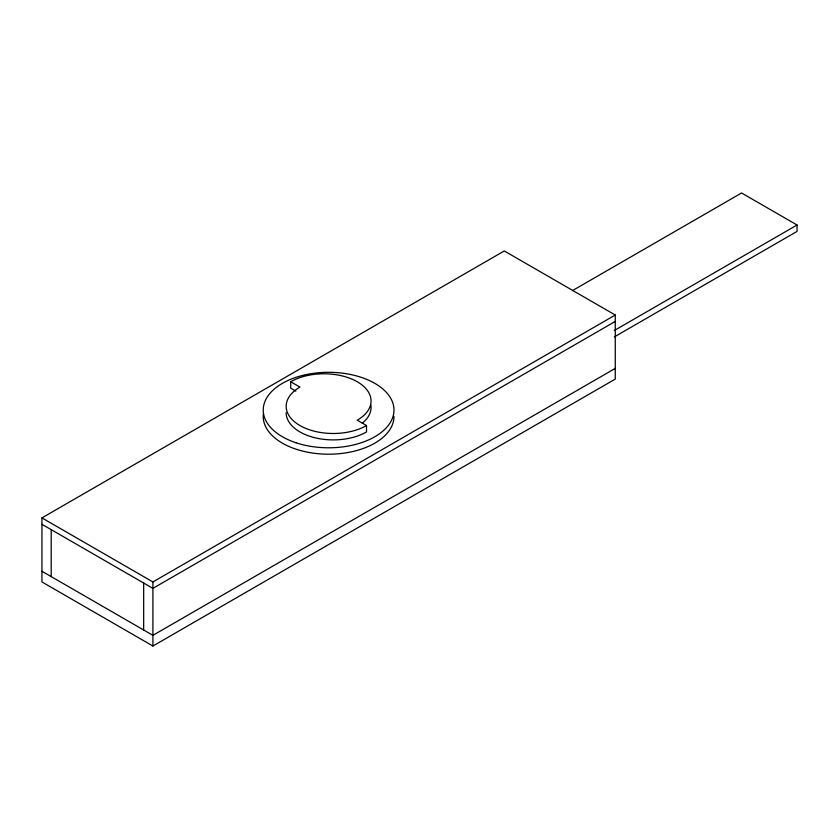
<?xml version="1.0" encoding="UTF-8"?>
<svg xmlns="http://www.w3.org/2000/svg" width="839" height="839" viewBox="0 0 839 839"><rect width="100%" height="100%" fill="white"/><g stroke="black" fill="none" stroke-linecap="round" stroke-linejoin="round"><path stroke-width="1.26" d="M41.95 517.894L504.291 250.955L615.26 315.024L615.26 379.092L152.908 646.02L41.95 581.951L41.95 517.894L152.908 581.951L615.26 315.024M572.439 290.63L741.571 192.98L797.05 225.009L797.05 231.417L614.295 336.932M615.26 321.431L152.908 588.359L41.95 524.302M614.295 330.524L797.05 225.009M615.26 368.405L152.908 635.343L41.95 571.275M295.831 391.131L290.693 388.163L290.693 381.755L299.942 387.094A47.078 27.184 0 0 0 299.942 425.53A47.078 27.184 0 0 0 366.517 425.53L366.517 431.938A47.078 27.184 0 0 1 315.212 437.832A47.078 27.184 0 0 1 286.151 412.715M366.517 425.53L357.267 420.192A47.078 27.184 0 0 0 357.267 381.755A47.078 27.184 0 0 0 290.693 381.755M152.908 581.951L152.908 646.02M143.668 583.021L143.668 630.005M51.2 529.64L51.2 576.613M370.88 405.017A47.078 27.184 0 0 1 362.249 423.213M393.984 416.459A65.39 37.755 0 0 1 326.476 454.182A65.39 37.755 0 0 1 263.352 413.994M295.915 442.74A65.39 37.755 0 0 0 393.984 410.051A65.39 37.755 0 0 0 295.915 377.361A65.39 37.755 0 0 0 295.915 442.74"/></g></svg>
